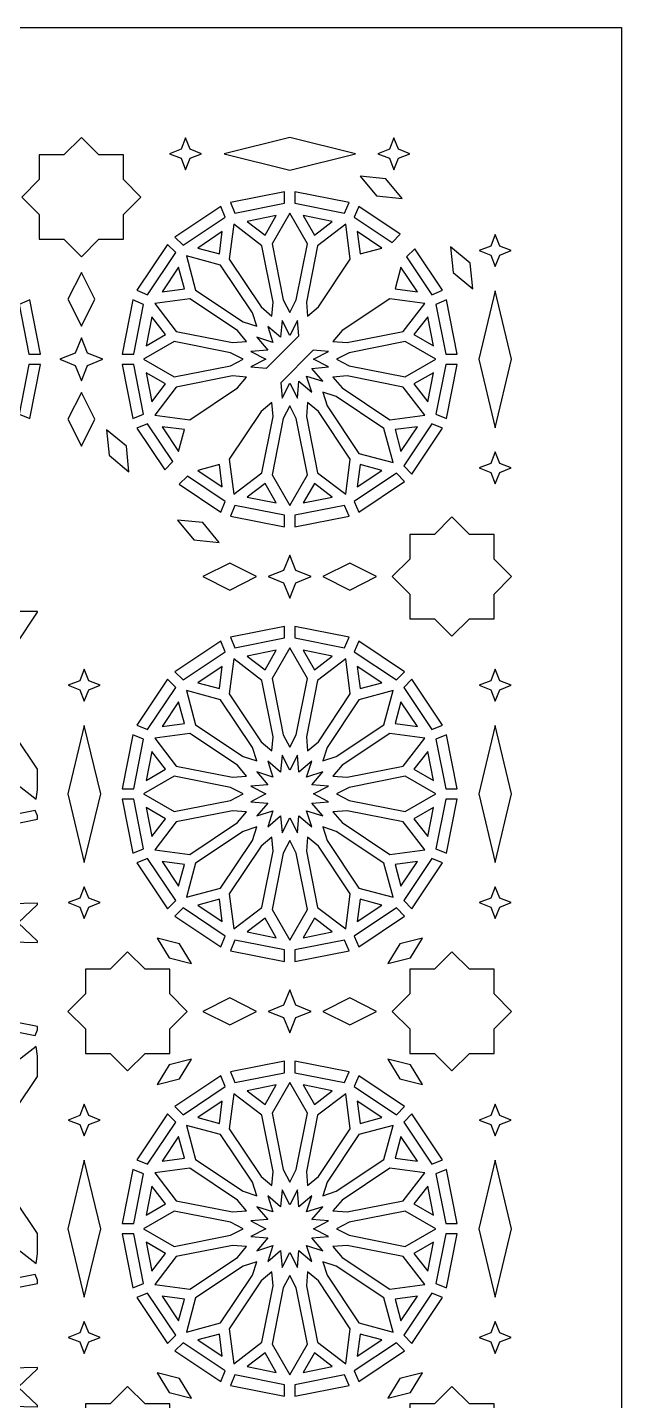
# Model space of a CAD drawing. Header units: millimetres. Extents: x 5 to 1085, y 1055 to 2435.
# Drawn here: x 906 to 1085.2, y 2020.9 to 2435 of the extents above; entities that cross this region are included whole.
import ezdxf

# ---------------------------------------------------------------- set-up
doc = ezdxf.new("R2010")
doc.units = ezdxf.units.MM
doc.layers.add('CUT', color=1, linetype='CONTINUOUS')

msp = doc.modelspace()

# ---------------------------------------------------------------- linework, layer by layer
at = {"layer": 'CUT'}
for points in [[(1085.15, 2435), (1085.15, 1054.85), (5, 1054.85), (5, 2435)], [(904.234, 2383.835), (909.501, 2378.568), (909.501, 2371.118), (916.95, 2371.118), (922.218, 2365.851), (927.485, 2371.118), (934.934, 2371.118), (934.934, 2378.568), (940.202, 2383.835), (934.934, 2389.102), (934.934, 2396.552), (927.485, 2396.552), (922.218, 2401.819), (916.95, 2396.552), (909.501, 2396.552), (909.501, 2389.102)], [(948.825, 2396.9), (952.283, 2395.537), (953.646, 2392.079), (955.01, 2395.537), (958.467, 2396.9), (955.01, 2398.263), (953.646, 2401.721), (952.283, 2398.263)], [(985.075, 2391.952), (1004.88, 2396.9), (985.075, 2401.848), (965.27, 2396.9)], [(1011.683, 2396.9), (1015.14, 2395.537), (1016.504, 2392.079), (1017.867, 2395.537), (1021.325, 2396.9), (1017.867, 2398.263), (1016.504, 2401.721), (1015.14, 2398.263)], [(1011.272, 2384.195), (1018.982, 2383.418), (1014.027, 2389.375), (1006.317, 2390.152)], [(968.526, 2378.996), (983.5, 2381.974), (983.5, 2385.456), (967.193, 2382.211)], [(986.65, 2381.974), (1001.624, 2378.996), (1002.957, 2382.211), (986.65, 2385.456)], [(964.283, 2381.006), (950.459, 2371.769), (952.921, 2369.308), (965.615, 2377.79)], [(972.241, 2376.523), (977.622, 2372.394), (981.013, 2378.268)], [(985.075, 2349.001), (987.026, 2352.811), (990.402, 2369.776), (985.075, 2379.002), (979.748, 2369.776), (983.124, 2352.811)], [(989.137, 2378.268), (992.528, 2372.394), (997.909, 2376.523)], [(1018.42, 2372.618), (1005.867, 2381.006), (1004.535, 2377.79), (1015.958, 2370.157)], [(957.299, 2368.445), (963.851, 2366.689), (964.736, 2373.415)], [(979.688, 2347.93), (980.033, 2352.197), (976.659, 2369.162), (968.207, 2375.646), (966.817, 2365.085), (976.427, 2350.702)], [(990.462, 2347.93), (993.723, 2350.702), (1003.333, 2365.085), (1001.943, 2375.646), (993.491, 2369.162), (990.117, 2352.197)], [(1005.414, 2373.415), (1006.299, 2366.689), (1012.851, 2368.445)], [(948.231, 2369.541), (938.994, 2355.717), (942.21, 2354.385), (950.692, 2367.079)], [(1040.302, 2356.167), (1039.525, 2363.877), (1033.568, 2368.832), (1034.345, 2361.122)], [(1048.413, 2366.339), (1051.871, 2367.703), (1048.413, 2369.066), (1047.05, 2372.524), (1045.687, 2369.066), (1042.229, 2367.703), (1045.687, 2366.339), (1047.05, 2362.882)], [(975.122, 2344.878), (973.808, 2348.953), (964.198, 2363.335), (953.908, 2366.092), (956.665, 2355.802), (971.047, 2346.192)], [(1020.307, 2365.808), (1027.94, 2354.385), (1031.156, 2355.717), (1022.768, 2368.27)], [(926.271, 2353.015), (922.218, 2361.121), (918.165, 2353.015), (922.218, 2344.908)], [(946.585, 2355.264), (953.311, 2356.149), (951.555, 2362.701)], [(1018.595, 2362.701), (1016.839, 2356.149), (1023.565, 2355.264)], [(903.431, 2351.474), (906.41, 2336.5), (909.891, 2336.5), (906.647, 2352.807)], [(937.789, 2352.807), (934.544, 2336.5), (938.026, 2336.5), (941.004, 2351.474)], [(972.07, 2340.312), (969.298, 2343.573), (954.915, 2353.183), (944.354, 2351.793), (950.838, 2343.341), (967.803, 2339.967)], [(1002.347, 2339.967), (1019.312, 2343.341), (1025.796, 2351.793), (1015.235, 2353.183), (1000.852, 2343.573), (998.08, 2340.312)], [(1035.606, 2336.5), (1032.361, 2352.807), (1029.146, 2351.474), (1032.124, 2336.5)], [(1047.05, 2314.269), (1051.998, 2334.925), (1047.05, 2355.581), (1042.102, 2334.925)], [(941.732, 2338.987), (947.606, 2342.378), (943.477, 2347.759)], [(987.782, 2341.982), (987.406, 2346.642), (985.075, 2342.092), (982.744, 2346.642), (982.332, 2341.547), (978.437, 2344.858), (980.006, 2339.994), (975.142, 2341.563), (978.453, 2337.668), (973.358, 2337.256), (977.908, 2334.925), (973.358, 2332.594), (978.018, 2332.218)], [(1026.673, 2347.759), (1022.544, 2342.378), (1028.418, 2338.987)], [(915.722, 2334.925), (920.381, 2333.088), (922.218, 2328.429), (924.055, 2333.088), (928.714, 2334.925), (924.055, 2336.762), (922.218, 2341.421), (920.381, 2336.762)], [(970.999, 2334.925), (967.189, 2336.876), (950.224, 2340.252), (940.998, 2334.925), (950.224, 2329.598), (967.189, 2332.974)], [(1002.961, 2332.974), (1019.926, 2329.598), (1029.152, 2334.925), (1019.926, 2340.252), (1002.961, 2336.876), (999.151, 2334.925)], [(982.368, 2327.868), (982.744, 2323.208), (985.075, 2327.758), (987.406, 2323.208), (987.818, 2328.303), (991.713, 2324.992), (990.144, 2329.856), (995.008, 2328.287), (991.697, 2332.182), (996.792, 2332.594), (992.242, 2334.925), (996.792, 2337.256), (992.132, 2337.632)], [(906.41, 2333.35), (903.431, 2318.376), (906.647, 2317.043), (909.891, 2333.35)], [(934.544, 2333.35), (937.789, 2317.043), (941.004, 2318.376), (938.026, 2333.35)], [(1032.361, 2317.043), (1035.606, 2333.35), (1032.124, 2333.35), (1029.146, 2318.376)], [(943.477, 2322.091), (947.606, 2327.472), (941.732, 2330.863)], [(972.07, 2329.538), (967.803, 2329.883), (950.838, 2326.509), (944.354, 2318.057), (954.915, 2316.667), (969.298, 2326.277)], [(1000.852, 2326.277), (1015.235, 2316.667), (1025.796, 2318.057), (1019.312, 2326.509), (1002.347, 2329.883), (998.08, 2329.538)], [(1028.418, 2330.863), (1022.544, 2327.472), (1026.673, 2322.091)], [(926.271, 2316.835), (922.218, 2324.941), (918.165, 2316.835), (922.218, 2308.729)], [(996.342, 2320.897), (1005.952, 2306.515), (1016.242, 2303.758), (1013.485, 2314.048), (999.103, 2323.658), (995.028, 2324.972)], [(976.427, 2319.148), (966.817, 2304.765), (968.207, 2294.204), (976.659, 2300.688), (980.033, 2317.653), (979.688, 2321.92)], [(983.124, 2317.039), (979.748, 2300.074), (985.075, 2290.848), (990.402, 2300.074), (987.026, 2317.039), (985.075, 2320.849)], [(990.117, 2317.653), (993.491, 2300.688), (1001.943, 2294.204), (1003.333, 2304.765), (993.723, 2319.148), (990.462, 2321.92)], [(949.843, 2304.042), (942.21, 2315.465), (938.994, 2314.133), (947.382, 2301.58)], [(1027.94, 2315.465), (1019.458, 2302.771), (1021.919, 2300.309), (1031.156, 2314.133)], [(935.805, 2308.728), (929.848, 2313.683), (930.625, 2305.973), (936.582, 2301.018)], [(951.555, 2307.149), (953.311, 2313.701), (946.585, 2314.586)], [(1023.565, 2314.586), (1016.839, 2313.701), (1018.595, 2307.149)], [(1048.413, 2300.784), (1051.871, 2302.147), (1048.413, 2303.511), (1047.05, 2306.968), (1045.687, 2303.511), (1042.229, 2302.147), (1045.687, 2300.784), (1047.05, 2297.326)], [(964.736, 2296.435), (963.851, 2303.161), (957.299, 2301.405)], [(1012.851, 2301.405), (1006.299, 2303.161), (1005.414, 2296.435)], [(951.73, 2297.232), (964.283, 2288.844), (965.615, 2292.06), (954.192, 2299.693)], [(1017.229, 2300.542), (1004.535, 2292.06), (1005.867, 2288.844), (1019.691, 2298.081)], [(981.013, 2291.582), (977.622, 2297.456), (972.241, 2293.327)], [(997.909, 2293.327), (992.528, 2297.456), (989.137, 2291.582)], [(983.5, 2287.876), (968.526, 2290.854), (967.193, 2287.639), (983.5, 2284.394)], [(1001.624, 2290.854), (986.65, 2287.876), (986.65, 2284.394), (1002.957, 2287.639)], [(951.168, 2286.432), (956.123, 2280.475), (963.833, 2279.698), (958.878, 2285.655)], [(1039.252, 2256.653), (1046.702, 2256.653), (1046.702, 2264.102), (1051.969, 2269.369), (1046.702, 2274.637), (1046.702, 2282.086), (1039.252, 2282.086), (1033.985, 2287.353), (1028.718, 2282.086), (1021.268, 2282.086), (1021.268, 2274.637), (1016.001, 2269.369), (1021.268, 2264.102), (1021.268, 2256.653), (1028.718, 2256.653), (1033.985, 2251.385)], [(986.912, 2267.532), (991.571, 2269.369), (986.912, 2271.206), (985.075, 2275.865), (983.238, 2271.206), (978.579, 2269.369), (983.238, 2267.532), (985.075, 2262.873)], [(958.879, 2269.369), (966.985, 2265.316), (975.091, 2269.369), (966.985, 2273.423)], [(995.058, 2269.369), (1003.165, 2265.316), (1011.271, 2269.369), (1003.165, 2273.423)], [(909, 2258.85), (901.44, 2258.85), (899.679, 2249.998), (899.947, 2246.687), (902.477, 2248.838), (909, 2258.6)], [(983.5, 2254.345), (967.193, 2251.1), (968.526, 2247.885), (983.5, 2250.863)], [(1002.957, 2251.1), (986.65, 2254.345), (986.65, 2250.863), (1001.624, 2247.885)], [(952.92, 2238.197), (965.615, 2246.679), (964.283, 2249.895), (950.459, 2240.657)], [(1019.691, 2240.657), (1005.867, 2249.895), (1004.535, 2246.679), (1017.23, 2238.197)], [(981.013, 2247.156), (972.241, 2245.412), (977.622, 2241.283)], [(987.026, 2221.7), (990.402, 2238.665), (985.075, 2247.891), (979.748, 2238.665), (983.124, 2221.7), (985.075, 2217.89)], [(997.909, 2245.412), (989.137, 2247.156), (992.528, 2241.283)], [(924.463, 2235.228), (927.921, 2236.592), (924.463, 2237.955), (923.1, 2241.413), (921.737, 2237.955), (918.279, 2236.592), (921.737, 2235.228), (923.1, 2231.771)], [(964.736, 2242.303), (957.299, 2237.334), (963.851, 2235.578)], [(980.033, 2221.086), (976.659, 2238.051), (968.207, 2244.535), (966.817, 2233.974), (976.427, 2219.591), (979.688, 2216.819)], [(993.723, 2219.591), (1003.333, 2233.974), (1001.943, 2244.535), (993.491, 2238.051), (990.117, 2221.086), (990.462, 2216.819)], [(1005.414, 2242.303), (1006.299, 2235.578), (1012.851, 2237.334)], [(1048.413, 2235.228), (1051.871, 2236.592), (1048.413, 2237.955), (1047.05, 2241.413), (1045.687, 2237.955), (1042.229, 2236.592), (1045.687, 2235.228), (1047.05, 2231.771)], [(942.21, 2223.274), (950.692, 2235.968), (948.231, 2238.43), (938.994, 2224.606)], [(1031.156, 2224.606), (1021.919, 2238.43), (1019.458, 2235.968), (1027.94, 2223.274)], [(973.808, 2217.841), (964.198, 2232.224), (953.908, 2234.981), (956.665, 2224.691), (971.047, 2215.081), (975.122, 2213.767)], [(999.103, 2215.081), (1013.485, 2224.691), (1016.242, 2234.981), (1005.952, 2232.224), (996.342, 2217.841), (995.028, 2213.767)], [(951.555, 2231.59), (946.585, 2224.153), (953.311, 2225.038)], [(1018.595, 2231.59), (1016.839, 2225.038), (1023.565, 2224.153)], [(923.1, 2183.158), (928.048, 2203.814), (923.1, 2224.47), (918.152, 2203.814)], [(1047.05, 2183.158), (1051.998, 2203.814), (1047.05, 2224.47), (1042.102, 2203.814)], [(909, 2211.25), (902.477, 2221.012), (899.947, 2223.163), (899.679, 2219.852), (902.208, 2207.139), (908.624, 2202.217), (909, 2205.077)], [(938.026, 2205.389), (941.004, 2220.363), (937.789, 2221.696), (934.544, 2205.389)], [(969.298, 2212.461), (954.915, 2222.072), (944.354, 2220.682), (950.838, 2212.23), (967.803, 2208.856), (972.07, 2209.201)], [(1002.347, 2208.856), (1019.312, 2212.23), (1025.796, 2220.682), (1015.235, 2222.072), (1000.852, 2212.461), (998.08, 2209.201)], [(1035.606, 2205.389), (1032.361, 2221.696), (1029.146, 2220.363), (1032.124, 2205.389)], [(943.477, 2216.648), (941.732, 2207.875), (947.606, 2211.267)], [(1026.673, 2216.648), (1022.544, 2211.267), (1028.418, 2207.875)], [(985.075, 2196.645), (987.406, 2192.097), (987.818, 2197.192), (991.713, 2193.881), (990.144, 2198.745), (995.008, 2197.176), (991.697, 2201.071), (996.792, 2201.483), (992.242, 2203.814), (996.792, 2206.145), (991.697, 2206.557), (995.008, 2210.451), (990.144, 2208.883), (991.713, 2213.747), (987.818, 2210.436), (987.406, 2215.531), (985.075, 2210.981), (982.744, 2215.531), (982.332, 2210.436), (978.437, 2213.747), (980.006, 2208.883), (975.142, 2210.451), (978.453, 2206.557), (973.358, 2206.145), (977.908, 2203.814), (973.358, 2201.483), (978.453, 2201.071), (975.142, 2197.176), (980.006, 2198.745), (978.437, 2193.881), (982.332, 2197.192), (982.744, 2192.097)], [(967.189, 2205.765), (950.224, 2209.14), (940.998, 2203.814), (950.224, 2198.487), (967.189, 2201.862), (970.999, 2203.814)], [(1002.961, 2201.862), (1019.926, 2198.487), (1029.152, 2203.814), (1019.926, 2209.14), (1002.961, 2205.765), (999.151, 2203.814)], [(941.004, 2187.264), (938.026, 2202.239), (934.544, 2202.239), (937.789, 2185.932)], [(943.477, 2190.979), (947.606, 2196.361), (941.732, 2199.752)], [(1028.418, 2199.752), (1022.544, 2196.361), (1026.673, 2190.979)], [(1032.361, 2185.932), (1035.606, 2202.239), (1032.124, 2202.239), (1029.146, 2187.264)], [(909, 2197.191), (908.305, 2198.867), (896.65, 2196.549), (896.65, 2193.734), (909, 2196.192)], [(972.07, 2198.427), (967.803, 2198.772), (950.838, 2195.398), (944.354, 2186.946), (954.915, 2185.556), (969.298, 2195.166)], [(1000.852, 2195.166), (1015.235, 2185.556), (1025.796, 2186.946), (1019.312, 2195.398), (1002.347, 2198.772), (998.08, 2198.427)], [(971.047, 2192.547), (956.665, 2182.936), (953.908, 2172.647), (964.198, 2175.404), (973.808, 2189.786), (975.122, 2193.861)], [(976.427, 2188.037), (966.817, 2173.654), (968.207, 2163.092), (976.659, 2169.577), (980.033, 2186.542), (979.688, 2190.809)], [(990.117, 2186.542), (993.491, 2169.577), (1001.943, 2163.092), (1003.333, 2173.654), (993.723, 2188.037), (990.462, 2190.809)], [(996.342, 2189.786), (1005.952, 2175.404), (1016.242, 2172.647), (1013.485, 2182.936), (999.103, 2192.547), (995.028, 2193.861)], [(983.124, 2185.928), (979.748, 2168.963), (985.075, 2159.737), (990.402, 2168.963), (987.026, 2185.928), (985.075, 2189.738)], [(950.692, 2171.659), (942.21, 2184.354), (938.994, 2183.022), (948.231, 2169.198)], [(951.555, 2176.037), (953.311, 2182.59), (946.585, 2183.475)], [(1023.565, 2183.475), (1016.839, 2182.59), (1018.595, 2176.037)], [(1027.94, 2184.354), (1019.458, 2171.659), (1021.919, 2169.198), (1031.156, 2183.022)], [(909, 2170.864), (900.793, 2170.643), (901.026, 2179.292), (895.075, 2173.011), (889.124, 2179.292), (889.357, 2170.643), (880.708, 2170.876), (886.989, 2164.925), (880.708, 2158.974), (889.357, 2159.207), (889.124, 2150.558), (895.075, 2156.839), (901.026, 2150.558), (900.793, 2159.207), (909, 2158.986), (909, 2159.393), (903.161, 2164.925), (909, 2170.457)], [(924.463, 2169.673), (927.921, 2171.036), (924.463, 2172.399), (923.1, 2175.857), (921.737, 2172.399), (918.279, 2171.036), (921.737, 2169.673), (923.1, 2166.215)], [(1048.413, 2169.673), (1051.871, 2171.036), (1048.413, 2172.399), (1047.05, 2175.857), (1045.687, 2172.399), (1042.229, 2171.036), (1045.687, 2169.673), (1047.05, 2166.215)], [(964.736, 2165.324), (963.851, 2172.049), (957.299, 2170.294)], [(1012.851, 2170.294), (1006.299, 2172.049), (1005.414, 2165.324)], [(965.615, 2160.949), (952.921, 2169.431), (950.459, 2166.97), (964.283, 2157.733)], [(981.013, 2160.471), (977.622, 2166.345), (972.241, 2162.216)], [(997.909, 2162.216), (992.528, 2166.345), (989.137, 2160.471)], [(1017.229, 2169.431), (1004.535, 2160.949), (1005.867, 2157.733), (1019.691, 2166.97)], [(945.081, 2160.321), (948.703, 2154.386), (955.446, 2152.693), (951.824, 2158.627)], [(983.5, 2156.764), (968.526, 2159.743), (967.193, 2156.528), (983.5, 2153.283)], [(1001.624, 2159.743), (986.65, 2156.764), (986.65, 2153.283), (1002.957, 2156.528)], [(1014.704, 2152.693), (1021.447, 2154.386), (1025.069, 2160.321), (1018.326, 2158.627)], [(941.432, 2125.542), (948.882, 2125.542), (948.882, 2132.991), (954.149, 2138.258), (948.882, 2143.526), (948.882, 2150.975), (941.432, 2150.975), (936.165, 2156.242), (930.898, 2150.975), (923.448, 2150.975), (923.448, 2143.526), (918.181, 2138.258), (923.448, 2132.991), (923.448, 2125.542), (930.898, 2125.542), (936.165, 2120.274)], [(1039.252, 2125.542), (1046.702, 2125.542), (1046.702, 2132.991), (1051.969, 2138.258), (1046.702, 2143.526), (1046.702, 2150.975), (1039.252, 2150.975), (1033.985, 2156.242), (1028.718, 2150.975), (1021.268, 2150.975), (1021.268, 2143.526), (1016.001, 2138.258), (1021.268, 2132.991), (1021.268, 2125.542), (1028.718, 2125.542), (1033.985, 2120.274)], [(958.879, 2138.258), (966.985, 2134.205), (975.091, 2138.258), (966.985, 2142.312)], [(986.912, 2136.421), (991.571, 2138.258), (986.912, 2140.095), (985.075, 2144.754), (983.238, 2140.095), (978.579, 2138.258), (983.238, 2136.421), (985.075, 2131.762)], [(995.058, 2138.258), (1003.165, 2134.205), (1011.271, 2138.258), (1003.165, 2142.312)], [(909, 2133.658), (896.65, 2136.116), (896.65, 2133.301), (908.305, 2130.983), (909, 2132.659)], [(909, 2124.773), (908.624, 2127.633), (902.208, 2122.711), (899.679, 2109.998), (899.947, 2106.687), (902.477, 2108.838), (909, 2118.6)], [(955.446, 2123.824), (948.703, 2122.13), (945.081, 2116.196), (951.824, 2117.889)], [(983.5, 2123.233), (967.193, 2119.989), (968.526, 2116.774), (983.5, 2119.752)], [(1002.957, 2119.989), (986.65, 2123.233), (986.65, 2119.752), (1001.624, 2116.774)], [(1025.069, 2116.196), (1021.447, 2122.13), (1014.704, 2123.824), (1018.326, 2117.889)], [(952.921, 2107.086), (965.615, 2115.567), (964.283, 2118.784), (950.459, 2109.546)], [(987.026, 2090.589), (990.402, 2107.554), (985.075, 2116.78), (979.748, 2107.554), (983.124, 2090.589), (985.075, 2086.779)], [(1019.691, 2109.546), (1005.867, 2118.784), (1004.535, 2115.567), (1017.229, 2107.086)], [(980.033, 2089.975), (976.659, 2106.94), (968.207, 2113.424), (966.817, 2102.863), (976.427, 2088.48), (979.688, 2085.708)], [(981.013, 2116.045), (972.241, 2114.301), (977.622, 2110.171)], [(997.909, 2114.301), (989.137, 2116.045), (992.528, 2110.171)], [(993.723, 2088.48), (1003.333, 2102.863), (1001.943, 2113.424), (993.491, 2106.94), (990.117, 2089.975), (990.462, 2085.708)], [(924.463, 2104.117), (927.921, 2105.481), (924.463, 2106.844), (923.1, 2110.302), (921.737, 2106.844), (918.279, 2105.481), (921.737, 2104.117), (923.1, 2100.66)], [(964.736, 2111.192), (957.299, 2106.223), (963.851, 2104.467)], [(1005.414, 2111.192), (1006.299, 2104.467), (1012.851, 2106.223)], [(1048.413, 2104.117), (1051.871, 2105.481), (1048.413, 2106.844), (1047.05, 2110.302), (1045.687, 2106.844), (1042.229, 2105.481), (1045.687, 2104.117), (1047.05, 2100.66)], [(942.21, 2092.163), (950.692, 2104.857), (948.231, 2107.319), (938.994, 2093.495)], [(973.808, 2086.73), (964.198, 2101.113), (953.908, 2103.87), (956.665, 2093.58), (971.047, 2083.97), (975.122, 2082.656)], [(999.103, 2083.97), (1013.485, 2093.58), (1016.242, 2103.87), (1005.952, 2101.113), (996.342, 2086.73), (995.028, 2082.656)], [(1031.156, 2093.495), (1021.919, 2107.319), (1019.458, 2104.857), (1027.94, 2092.163)], [(951.555, 2100.479), (946.585, 2093.041), (953.311, 2093.927)], [(1018.595, 2100.479), (1016.839, 2093.927), (1023.565, 2093.041)], [(923.1, 2052.047), (928.048, 2072.703), (923.1, 2093.359), (918.152, 2072.703)], [(1047.05, 2052.047), (1051.998, 2072.703), (1047.05, 2093.359), (1042.102, 2072.703)], [(938.026, 2074.278), (941.004, 2089.252), (937.789, 2090.585), (934.544, 2074.278)], [(969.298, 2081.35), (954.915, 2090.961), (944.354, 2089.571), (950.838, 2081.119), (967.803, 2077.745), (972.07, 2078.09)], [(1002.347, 2077.745), (1019.312, 2081.119), (1025.796, 2089.571), (1015.235, 2090.961), (1000.852, 2081.35), (998.08, 2078.09)], [(1035.606, 2074.278), (1032.361, 2090.585), (1029.146, 2089.252), (1032.124, 2074.278)], [(909, 2071.25), (902.477, 2081.012), (899.947, 2083.163), (899.679, 2079.852), (902.208, 2067.139), (908.624, 2062.217), (909, 2065.077)], [(943.477, 2085.537), (941.732, 2076.764), (947.606, 2080.155)], [(985.075, 2065.534), (987.406, 2060.986), (987.818, 2066.08), (991.713, 2062.77), (990.144, 2067.634), (995.008, 2066.065), (991.697, 2069.96), (996.792, 2070.372), (992.242, 2072.703), (996.792, 2075.034), (991.697, 2075.446), (995.008, 2079.34), (990.144, 2077.772), (991.713, 2082.636), (987.818, 2079.325), (987.406, 2084.42), (985.075, 2079.87), (982.744, 2084.42), (982.332, 2079.325), (978.437, 2082.636), (980.006, 2077.772), (975.142, 2079.34), (978.453, 2075.446), (973.358, 2075.034), (977.908, 2072.703), (973.358, 2070.372), (978.453, 2069.96), (975.142, 2066.065), (980.006, 2067.634), (978.437, 2062.77), (982.332, 2066.08), (982.744, 2060.986)], [(1026.673, 2085.537), (1022.544, 2080.155), (1028.418, 2076.764)], [(967.189, 2074.654), (950.224, 2078.029), (940.998, 2072.703), (950.224, 2067.376), (967.189, 2070.751), (970.999, 2072.703)], [(1002.961, 2070.751), (1019.926, 2067.376), (1029.152, 2072.703), (1019.926, 2078.029), (1002.961, 2074.654), (999.151, 2072.703)], [(941.004, 2056.153), (938.026, 2071.128), (934.544, 2071.128), (937.789, 2054.821)], [(1032.361, 2054.821), (1035.606, 2071.128), (1032.124, 2071.128), (1029.146, 2056.153)], [(943.477, 2059.868), (947.606, 2065.25), (941.732, 2068.641)], [(972.07, 2067.316), (967.803, 2067.661), (950.838, 2064.287), (944.354, 2055.835), (954.915, 2054.445), (969.298, 2064.055)], [(1000.852, 2064.055), (1015.235, 2054.445), (1025.796, 2055.835), (1019.312, 2064.287), (1002.347, 2067.661), (998.08, 2067.316)], [(1028.418, 2068.641), (1022.544, 2065.25), (1026.673, 2059.868)], [(971.047, 2061.436), (956.665, 2051.825), (953.908, 2041.536), (964.198, 2044.293), (973.808, 2058.675), (975.122, 2062.75)], [(996.342, 2058.675), (1005.952, 2044.293), (1016.242, 2041.536), (1013.485, 2051.825), (999.103, 2061.436), (995.028, 2062.75)], [(909, 2057.191), (908.305, 2058.867), (896.65, 2056.549), (896.65, 2053.734), (909, 2056.192)], [(976.427, 2056.926), (966.817, 2042.543), (968.207, 2031.981), (976.659, 2038.466), (980.033, 2055.431), (979.688, 2059.698)], [(983.124, 2054.817), (979.748, 2037.851), (985.075, 2028.626), (990.402, 2037.851), (987.026, 2054.817), (985.075, 2058.627)], [(990.117, 2055.431), (993.491, 2038.466), (1001.943, 2031.981), (1003.333, 2042.543), (993.723, 2056.926), (990.462, 2059.698)], [(950.692, 2040.548), (942.21, 2053.243), (938.994, 2051.911), (948.231, 2038.087)], [(951.555, 2044.926), (953.311, 2051.479), (946.585, 2052.364)], [(1023.565, 2052.364), (1016.839, 2051.479), (1018.595, 2044.926)], [(1027.94, 2053.243), (1019.458, 2040.548), (1021.919, 2038.087), (1031.156, 2051.911)], [(924.463, 2038.562), (927.921, 2039.925), (924.463, 2041.288), (923.1, 2044.746), (921.737, 2041.288), (918.279, 2039.925), (921.737, 2038.562), (923.1, 2035.104)], [(1048.413, 2038.562), (1051.871, 2039.925), (1048.413, 2041.288), (1047.05, 2044.746), (1045.687, 2041.288), (1042.229, 2039.925), (1045.687, 2038.562), (1047.05, 2035.104)], [(909, 2030.864), (900.793, 2030.643), (901.026, 2039.292), (895.075, 2033.011), (889.124, 2039.292), (889.357, 2030.643), (880.708, 2030.876), (886.989, 2024.925), (880.708, 2018.974), (889.357, 2019.207), (889.124, 2010.558), (895.075, 2016.839), (901.026, 2010.558), (900.793, 2019.207), (909, 2018.986), (909, 2019.393), (903.161, 2024.925), (909, 2030.457)], [(965.615, 2029.838), (952.921, 2038.32), (950.459, 2035.859), (964.283, 2026.622)], [(964.736, 2034.213), (963.851, 2040.938), (957.299, 2039.183)], [(1017.229, 2038.32), (1004.535, 2029.838), (1005.867, 2026.622), (1019.691, 2035.859)], [(1012.851, 2039.183), (1006.299, 2040.938), (1005.414, 2034.213)], [(981.013, 2029.36), (977.622, 2035.234), (972.241, 2031.105)], [(997.909, 2031.105), (992.528, 2035.234), (989.137, 2029.36)], [(941.432, 1994.431), (948.882, 1994.431), (948.882, 2001.88), (954.149, 2007.147), (948.882, 2012.415), (948.882, 2019.864), (941.432, 2019.864), (936.165, 2025.131), (930.898, 2019.864), (923.448, 2019.864), (923.448, 2012.415), (918.181, 2007.147), (923.448, 2001.88), (923.448, 1994.431), (930.898, 1994.431), (936.165, 1989.163)], [(945.081, 2029.21), (948.703, 2023.275), (955.446, 2021.581), (951.824, 2027.516)], [(983.5, 2025.653), (968.526, 2028.632), (967.193, 2025.416), (983.5, 2022.172)], [(1001.624, 2028.632), (986.65, 2025.653), (986.65, 2022.172), (1002.957, 2025.416)], [(1014.704, 2021.581), (1021.447, 2023.275), (1025.069, 2029.21), (1018.326, 2027.516)], [(1039.252, 1994.431), (1046.702, 1994.431), (1046.702, 2001.88), (1051.969, 2007.147), (1046.702, 2012.415), (1046.702, 2019.864), (1039.252, 2019.864), (1033.985, 2025.131), (1028.718, 2019.864), (1021.268, 2019.864), (1021.268, 2012.415), (1016.001, 2007.147), (1021.268, 2001.88), (1021.268, 1994.431), (1028.718, 1994.431), (1033.985, 1989.163)]]:
    msp.add_lwpolyline(points, close=True, dxfattribs=at)

doc.saveas('drawing.dxf')
